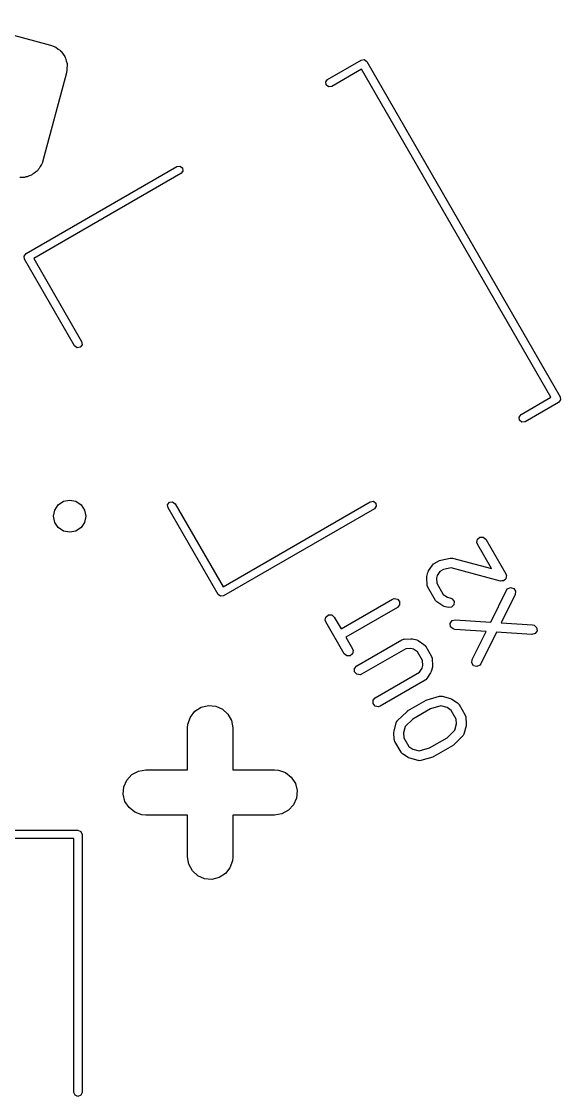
# Model space of a CAD drawing. Extents: x -11.4 to 11.4, y -11.5 to 9.
# Drawn here: x 3.07 to 11.43, y -7.71 to 8.95 of the extents above; entities that cross this region are included whole.
import ezdxf

# ---------------------------------------------------------------- set-up
doc = ezdxf.new("R2010")
doc.units = 0
doc.layers.add('BLACK', color=7, linetype='CONTINUOUS')

msp = doc.modelspace()

# ---------------------------------------------------------------- linework, layer by layer
at = {"layer": 'BLACK', "linetype": 'CONTINUOUS'}
for p, q in [((2.15867, 8.9505), (3.5247, 8.58447)), ((3.5247, 8.58447), (3.58147, 8.56386)), ((3.58147, 8.56386), (3.59291, 8.55605)), ((3.59291, 8.55605), (3.60593, 8.55132)), ((3.60593, 8.55132), (3.64012, 8.52379)), ((3.64012, 8.52379), (3.67636, 8.49902)), ((3.67636, 8.49902), (3.68465, 8.48792)), ((3.68465, 8.48792), (3.69544, 8.47923)), ((3.69544, 8.47923), (3.71887, 8.4421)), ((3.71887, 8.4421), (3.74513, 8.40693)), ((3.74513, 8.40693), (3.74937, 8.39374)), ((3.74937, 8.39374), (3.75676, 8.38203)), ((3.75676, 8.38203), (3.7669, 8.33931)), ((3.7669, 8.33931), (3.78036, 8.29753)), ((7.82132, 8.05307), (8.34094, 8.35307)), ((8.34094, 8.35307), (8.38912, 8.35941)), ((8.38912, 8.35941), (8.42768, 8.32983)), ((3.77353, 8.1696), (3.77219, 8.15581)), ((3.77825, 8.18262), (3.77353, 8.1696)), ((3.77906, 8.2265), (3.77825, 8.18262)), ((3.7833, 8.2702), (3.77906, 8.2265)), ((3.78036, 8.29753), (3.7801, 8.28368)), ((3.7801, 8.28368), (3.7833, 8.2702)), ((8.34945, 8.21133), (7.88482, 7.94308)), ((11.2859, 3.12517), (8.34945, 8.21133)), ((8.42768, 8.32983), (11.4277, 3.13367)), ((3.77219, 8.15581), (3.40616, 6.78979)), ((7.79174, 8.01451), (7.82132, 8.05307)), ((7.79808, 7.96633), (7.79174, 8.01451)), ((7.83664, 7.93674), (7.79808, 7.96633)), ((7.88482, 7.94308), (7.83664, 7.93674)), ((3.14479, 5.35307), (5.48306, 6.70307)), ((3.34907, 6.6717), (3.33317, 6.65637)), ((3.36538, 6.7035), (3.34907, 6.6717)), ((3.38555, 6.73301), (3.36538, 6.7035)), ((3.39775, 6.76661), (3.38555, 6.73301)), ((3.40152, 6.77396), (3.39775, 6.76661)), ((3.40225, 6.77901), (3.40152, 6.77396)), ((3.40616, 6.78979), (3.40225, 6.77901)), ((5.48306, 6.70307), (5.53124, 6.70941)), ((5.53124, 6.70941), (5.5698, 6.67983)), ((5.5698, 6.67983), (5.57614, 6.63164)), ((3.08348, 6.53478), (3.04794, 6.53095)), ((3.11922, 6.53413), (3.08348, 6.53478)), ((3.14025, 6.5409), (3.11922, 6.53413)), ((3.16221, 6.54327), (3.14025, 6.5409)), ((3.19459, 6.5584), (3.16221, 6.54327)), ((3.22861, 6.56936), (3.19459, 6.5584)), ((3.24632, 6.58258), (3.22861, 6.56936)), ((3.26633, 6.59193), (3.24632, 6.58258)), ((5.54656, 6.59308), (3.26328, 5.27483)), ((3.29206, 6.61674), (3.26633, 6.59193)), ((3.3207, 6.63812), (3.29206, 6.61674)), ((3.33317, 6.65637), (3.3207, 6.63812)), ((5.57614, 6.63164), (5.54656, 6.59308)), ((3.1152, 5.31451), (3.14479, 5.35307)), ((3.12154, 5.26633), (3.1152, 5.31451)), ((3.89654, 3.92399), (3.12154, 5.26633)), ((3.26328, 5.27483), (4.00653, 3.98749)), ((3.9351, 3.8944), (3.89654, 3.92399)), ((3.98329, 3.90074), (3.9351, 3.8944)), ((4.01287, 3.9393), (3.98329, 3.90074)), ((4.00653, 3.98749), (4.01287, 3.9393)), ((10.8213, 2.85692), (11.2859, 3.12517)), ((11.4044, 3.04693), (10.8848, 2.74693)), ((11.434, 3.08549), (11.4044, 3.04693)), ((11.4277, 3.13367), (11.434, 3.08549)), ((10.7917, 2.81836), (10.8213, 2.85692)), ((10.7981, 2.77017), (10.7917, 2.81836)), ((10.8366, 2.74059), (10.7981, 2.77017)), ((10.8848, 2.74693), (10.8366, 2.74059)), ((3.64402, 1.45896), (3.72513, 1.51315)), ((3.72513, 1.51315), (3.8208, 1.53218)), ((3.8208, 1.53218), (3.91647, 1.51315)), ((3.91647, 1.51315), (3.99758, 1.45896)), ((5.36979, 1.49926), (5.41797, 1.5056)), ((5.41797, 1.5056), (5.45653, 1.47601)), ((6.19978, 0.188667), (8.48306, 1.50692)), ((8.48306, 1.50692), (8.53124, 1.51326)), ((8.53124, 1.51326), (8.5698, 1.48367)), ((3.5708, 1.28218), (3.58983, 1.37785)), ((3.58983, 1.37785), (3.64402, 1.45896)), ((3.99758, 1.45896), (4.05177, 1.37785)), ((4.05177, 1.37785), (4.0708, 1.28218)), ((5.3402, 1.4607), (5.36979, 1.49926)), ((5.34654, 1.41251), (5.3402, 1.4607)), ((6.12154, 0.070176), (5.34654, 1.41251)), ((5.45653, 1.47601), (6.19978, 0.188667)), ((8.54656, 1.39693), (6.20829, 0.046931)), ((8.57614, 1.43549), (8.54656, 1.39693)), ((8.5698, 1.48367), (8.57614, 1.43549)), ((3.58983, 1.18651), (3.5708, 1.28218)), ((3.64402, 1.1054), (3.58983, 1.18651)), ((4.05177, 1.18651), (3.99758, 1.1054)), ((4.0708, 1.28218), (4.05177, 1.18651)), ((3.72513, 1.05121), (3.64402, 1.1054)), ((3.8208, 1.03218), (3.72513, 1.05121)), ((3.91647, 1.05121), (3.8208, 1.03218)), ((3.99758, 1.1054), (3.91647, 1.05121)), ((10.137, 0.872996), (10.1459, 0.923519)), ((10.1459, 0.848519), (10.137, 0.872996)), ((10.1459, 0.923519), (10.1852, 0.956497)), ((10.3649, 0.469215), (10.1459, 0.848519)), ((10.1852, 0.956497), (10.2365, 0.956496)), ((10.2365, 0.956496), (10.2758, 0.923519)), ((10.2758, 0.923519), (10.5853, 0.387408)), ((9.38849, 0.433723), (9.44716, 0.522581)), ((9.44716, 0.522581), (9.46507, 0.541496)), ((9.46507, 0.541496), (9.46937, 0.542774)), ((9.46937, 0.542774), (9.47225, 0.546209)), ((9.47225, 0.546209), (9.55473, 0.593828)), ((9.55473, 0.593828), (9.5758, 0.601497)), ((9.5758, 0.601497), (9.57719, 0.602353)), ((9.57719, 0.602353), (9.72472, 0.632542)), ((9.72472, 0.632542), (9.75076, 0.633254)), ((9.75076, 0.633254), (9.7547, 0.631118)), ((9.7547, 0.631118), (9.75917, 0.631509)), ((9.75917, 0.631509), (10.3649, 0.469215)), ((9.35879, 0.322856), (9.36135, 0.345132)), ((9.36121, 0.346762), (9.37864, 0.411811)), ((9.36135, 0.345132), (9.36121, 0.346762)), ((9.37864, 0.411811), (9.38811, 0.432133)), ((9.38811, 0.432133), (9.38849, 0.433723)), ((9.52038, 0.361231), (9.50925, 0.319695)), ((9.56258, 0.425157), (9.52038, 0.361231)), ((9.61919, 0.457839), (9.56258, 0.425157)), ((9.73745, 0.482039), (9.61919, 0.457839)), ((10.5009, 0.277464), (9.73745, 0.482039)), ((10.5853, 0.387408), (10.5909, 0.372023)), ((10.5903, 0.340699), (10.5883, 0.318211)), ((10.5942, 0.362931), (10.5903, 0.340699)), ((10.5909, 0.372023), (10.5928, 0.369319)), ((10.5928, 0.369319), (10.5926, 0.367305)), ((10.5926, 0.367305), (10.5942, 0.362931)), ((9.36517, 0.216568), (9.35879, 0.322856)), ((9.36695, 0.212455), (9.36517, 0.216568)), ((9.36617, 0.208039), (9.36695, 0.212455)), ((9.37508, 0.183562), (9.36617, 0.208039)), ((9.49413, -0.022635), (9.37508, 0.183562)), ((9.50925, 0.319695), (9.51384, 0.24323)), ((9.51384, 0.24323), (9.61518, 0.067699)), ((10.5234, 0.279431), (10.5009, 0.277464)), ((10.546, 0.279431), (10.5234, 0.279431)), ((10.5486, 0.281636), (10.546, 0.279431)), ((10.552, 0.281935), (10.5486, 0.281636)), ((10.568, 0.297898), (10.552, 0.281935)), ((10.5853, 0.312408), (10.568, 0.297898)), ((10.5859, 0.315786), (10.5853, 0.312408)), ((10.5883, 0.318211), (10.5859, 0.315786)), ((10.6114, 0.156704), (10.6584, 0.177316)), ((10.6584, 0.177316), (10.7076, 0.162909)), ((6.12154, 0.070174), (6.12154, 0.070176)), ((6.1601, 0.040588), (6.12154, 0.070174)), ((6.20829, 0.046931), (6.1601, 0.040588)), ((8.83046, -0.001592), (8.85494, 0.007317)), ((8.85494, 0.007317), (8.90546, -0.001592)), ((9.61518, 0.067699), (9.67911, 0.025491)), ((9.67911, 0.025491), (9.7324, 0.011211)), ((9.7324, 0.011211), (9.75601, 0.000203)), ((9.75601, 0.000203), (9.78543, -0.041822)), ((10.3518, -0.358139), (10.596, 0.135714)), ((10.7304, 0.06923), (10.5139, -0.368598)), ((10.596, 0.135714), (10.6114, 0.156704)), ((10.7076, 0.162909), (10.7361, 0.120222)), ((10.7361, 0.120222), (10.7304, 0.06923)), ((8.02939, -0.464092), (8.83046, -0.001592)), ((8.90546, -0.131496), (8.10439, -0.593996)), ((8.90546, -0.001592), (8.93844, -0.040892)), ((8.93844, -0.092195), (8.90546, -0.131496)), ((8.93844, -0.040892), (8.93844, -0.092195)), ((9.49756, -0.025517), (9.49413, -0.022635)), ((9.49884, -0.029815), (9.49756, -0.025517)), ((9.51776, -0.047724), (9.49884, -0.029815)), ((9.60662, -0.106392), (9.51776, -0.047724)), ((9.60821, -0.106772), (9.60662, -0.106392)), ((9.62853, -0.116247), (9.60821, -0.106772)), ((9.69358, -0.133677), (9.62853, -0.116247)), ((9.74468, -0.129206), (9.69358, -0.133677)), ((9.78096, -0.09293), (9.74468, -0.129206)), ((9.78543, -0.041822), (9.78096, -0.09293)), ((7.78522, -0.332131), (7.79413, -0.281608)), ((7.79413, -0.356608), (7.78522, -0.332131)), ((7.79413, -0.281608), (7.83343, -0.24863)), ((7.83343, -0.24863), (7.88473, -0.248631)), ((7.88473, -0.248631), (7.92403, -0.281608)), ((7.92403, -0.281608), (8.02939, -0.464092)), ((9.75277, -0.33709), (9.802, -0.322682)), ((9.802, -0.322682), (10.3518, -0.358139)), ((8.07984, -0.85148), (7.79413, -0.356608)), ((9.72431, -0.379776), (9.75277, -0.33709)), ((9.72994, -0.430769), (9.72431, -0.379776)), ((9.76704, -0.466207), (9.72994, -0.430769)), ((9.79235, -0.472372), (9.76704, -0.466207)), ((10.2798, -0.503807), (9.79235, -0.472372)), ((10.5139, -0.368598), (11.0014, -0.400033)), ((11.0014, -0.400033), (11.0267, -0.406197)), ((11.0267, -0.406197), (11.0638, -0.441635)), ((11.0694, -0.492628), (11.0409, -0.535314)), ((11.0638, -0.441635), (11.0694, -0.492628)), ((8.10439, -0.593996), (8.20975, -0.77648)), ((8.27396, -1.0377), (8.97503, -0.632941)), ((8.97503, -0.632941), (8.99951, -0.624032)), ((8.99951, -0.624032), (9.00392, -0.624811)), ((9.00392, -0.624811), (9.00804, -0.623028)), ((9.00804, -0.623028), (9.11432, -0.616649)), ((9.11432, -0.616649), (9.1366, -0.619212)), ((9.1366, -0.619212), (9.13823, -0.619069)), ((9.13823, -0.619069), (9.20328, -0.636498)), ((9.20328, -0.636498), (9.2236, -0.645976)), ((9.2236, -0.645976), (9.22519, -0.646355)), ((9.22519, -0.646355), (9.31405, -0.705024)), ((10.0633, -0.941635), (10.2798, -0.503807)), ((10.4419, -0.514265), (10.1977, -1.00812)), ((10.9917, -0.549722), (10.4419, -0.514265)), ((11.0409, -0.535314), (10.9917, -0.549722)), ((8.20975, -0.77648), (8.21866, -0.800957)), ((8.21866, -0.800957), (8.20975, -0.85148)), ((9.0347, -0.771697), (8.34896, -1.16761)), ((9.11116, -0.767108), (9.0347, -0.771697)), ((9.1527, -0.778239), (9.11116, -0.767108)), ((9.21662, -0.820444), (9.1527, -0.778239)), ((9.29416, -0.954738), (9.21662, -0.820444)), ((9.31405, -0.705024), (9.33296, -0.722932)), ((9.33296, -0.722932), (9.33424, -0.72723)), ((9.33424, -0.72723), (9.33768, -0.730112)), ((9.33768, -0.730112), (9.43291, -0.89507)), ((8.11914, -0.884457), (8.07984, -0.85148)), ((8.17045, -0.884458), (8.11914, -0.884457)), ((8.20975, -0.85148), (8.17045, -0.884458)), ((9.29875, -1.0312), (9.29416, -0.954738)), ((9.43291, -0.89507), (9.44182, -0.919547)), ((9.44182, -0.919547), (9.44104, -0.923963)), ((9.44104, -0.923963), (9.44283, -0.928076)), ((9.44283, -0.928076), (9.44921, -1.03436)), ((10.0576, -0.992627), (10.0633, -0.941635)), ((10.0861, -1.03531), (10.0576, -0.992627)), ((8.24099, -1.077), (8.27396, -1.0377)), ((8.24099, -1.12831), (8.24099, -1.077)), ((8.27396, -1.16761), (8.24099, -1.12831)), ((8.55968, -1.53258), (9.24541, -1.13667)), ((9.24541, -1.13667), (9.28762, -1.07274)), ((9.28762, -1.07274), (9.29875, -1.0312)), ((9.4195, -1.14523), (9.36083, -1.23409)), ((9.41988, -1.14364), (9.4195, -1.14523)), ((9.42936, -1.12332), (9.41988, -1.14364)), ((9.44679, -1.05827), (9.42936, -1.12332)), ((9.44921, -1.03436), (9.44664, -1.05664)), ((9.44664, -1.05664), (9.44679, -1.05827)), ((10.1353, -1.04972), (10.0861, -1.03531)), ((10.1823, -1.02911), (10.1353, -1.04972)), ((10.1977, -1.00812), (10.1823, -1.02911)), ((8.32448, -1.17652), (8.27396, -1.16761)), ((8.34896, -1.16761), (8.32448, -1.17652)), ((9.33574, -1.25772), (8.63468, -1.66248)), ((9.33863, -1.25428), (9.33574, -1.25772)), ((9.34292, -1.253), (9.33863, -1.25428)), ((9.36083, -1.23409), (9.34292, -1.253)), ((5.861, -1.67878), (5.97254, -1.65108)), ((5.97254, -1.65108), (6.08704, -1.66099)), ((6.08704, -1.66099), (6.19216, -1.70747)), ((8.5267, -1.57188), (8.55968, -1.53258)), ((8.5267, -1.62318), (8.5267, -1.57188)), ((8.55968, -1.66248), (8.5267, -1.62318)), ((8.6102, -1.67139), (8.55968, -1.66248)), ((8.63468, -1.66248), (8.6102, -1.67139)), ((9.06264, -1.73706), (9.35131, -1.57039)), ((9.35131, -1.57039), (9.36538, -1.56527)), ((9.36538, -1.56527), (9.36819, -1.56324)), ((9.36819, -1.56324), (9.55695, -1.50924)), ((9.57823, -1.65917), (9.41831, -1.70492)), ((9.55695, -1.50924), (9.58286, -1.50653)), ((9.67651, -1.6855), (9.57823, -1.65917)), ((9.58286, -1.50653), (9.58962, -1.50955)), ((9.58962, -1.50955), (9.59699, -1.5089)), ((9.59699, -1.5089), (9.72709, -1.54376)), ((9.72709, -1.54376), (9.74741, -1.55324)), ((9.74741, -1.55324), (9.749, -1.55362)), ((9.749, -1.55362), (9.83786, -1.61229)), ((9.83786, -1.61229), (9.85677, -1.6302)), ((9.85677, -1.6302), (9.85805, -1.6345)), ((9.85805, -1.6345), (9.86149, -1.63738)), ((9.86149, -1.63738), (9.95672, -1.80233)), ((5.65521, -1.93982), (5.69329, -1.83138)), ((5.69329, -1.83138), (5.76445, -1.74113)), ((5.76445, -1.74113), (5.861, -1.67878)), ((6.19216, -1.70747), (6.27655, -1.78548)), ((6.27655, -1.78548), (6.33113, -1.88663)), ((8.90686, -1.88457), (9.048, -1.7481)), ((9.048, -1.7481), (9.06041, -1.73972)), ((9.06041, -1.73972), (9.06264, -1.73706)), ((9.41831, -1.70492), (9.14563, -1.86235)), ((9.74044, -1.72771), (9.67651, -1.6855)), ((9.81797, -1.862), (9.74044, -1.72771)), ((9.95672, -1.80233), (9.96563, -1.82681)), ((9.96563, -1.82681), (9.96486, -1.83123)), ((9.96486, -1.83123), (9.96664, -1.83534)), ((5.65, -2), (5.65521, -1.93982)), ((6.33113, -1.88663), (6.35, -2)), ((8.85168, -2.04918), (8.88654, -1.91908)), ((8.88654, -1.91908), (8.89755, -1.89547)), ((8.89755, -1.89547), (8.90362, -1.89123)), ((8.90362, -1.89123), (8.90686, -1.88457)), ((9.02606, -1.97797), (8.99972, -2.07625)), ((9.14563, -1.86235), (9.02606, -1.97797)), ((9.79623, -2.03674), (9.82256, -1.93847)), ((9.82256, -1.93847), (9.81797, -1.862)), ((9.9706, -1.96553), (9.93574, -2.09563)), ((9.96664, -1.83534), (9.97302, -1.94163)), ((9.97302, -1.94163), (9.97045, -1.96391)), ((9.97045, -1.96391), (9.9706, -1.96553)), ((5.65, -2.65), (5.65, -2)), ((6.35, -2), (6.35, -2.65)), ((8.84926, -2.07308), (8.85183, -2.05081)), ((8.85564, -2.17937), (8.84926, -2.07308)), ((8.85183, -2.05081), (8.85168, -2.04918)), ((8.99972, -2.07625), (9.00431, -2.15271)), ((9.00431, -2.15271), (9.08185, -2.287)), ((9.40397, -2.30979), (9.67665, -2.15236)), ((9.67665, -2.15236), (9.79623, -2.03674)), ((9.91543, -2.13014), (9.77428, -2.26661)), ((9.91867, -2.12348), (9.91543, -2.13014)), ((9.92473, -2.11924), (9.91867, -2.12348)), ((9.93574, -2.09563), (9.92473, -2.11924)), ((8.85743, -2.18348), (8.85564, -2.17937)), ((8.85665, -2.1879), (8.85743, -2.18348)), ((8.86556, -2.21238), (8.85665, -2.1879)), ((8.96079, -2.37733), (8.86556, -2.21238)), ((9.08185, -2.287), (9.14577, -2.32921)), ((9.14577, -2.32921), (9.24405, -2.35554)), ((9.24405, -2.35554), (9.40397, -2.30979)), ((9.75964, -2.27765), (9.47097, -2.44432)), ((9.76187, -2.27499), (9.75964, -2.27765)), ((9.77428, -2.26661), (9.76187, -2.27499)), ((8.96423, -2.38022), (8.96079, -2.37733)), ((8.96551, -2.38451), (8.96423, -2.38022)), ((8.98442, -2.40242), (8.96551, -2.38451)), ((9.07328, -2.46109), (8.98442, -2.40242)), ((9.07487, -2.46147), (9.07328, -2.46109)), ((9.0952, -2.47095), (9.07487, -2.46147)), ((9.22529, -2.50581), (9.0952, -2.47095)), ((9.4541, -2.45147), (9.26533, -2.50547)), ((9.4569, -2.44943), (9.4541, -2.45147)), ((9.47097, -2.44432), (9.4569, -2.44943)), ((4.88663, -2.66887), (5, -2.65)), ((5, -2.65), (5.65, -2.65)), ((6.35, -2.65), (7, -2.65)), ((7, -2.65), (7.06018, -2.65521)), ((7.06018, -2.65521), (7.16861, -2.69329)), ((9.23266, -2.50516), (9.22529, -2.50581)), ((9.23942, -2.50818), (9.23266, -2.50516)), ((9.26533, -2.50547), (9.23942, -2.50818)), ((4.661, -2.91296), (4.70747, -2.80784)), ((4.70747, -2.80784), (4.78548, -2.72345)), ((4.78548, -2.72345), (4.88663, -2.66887)), ((7.16861, -2.69329), (7.25887, -2.76445)), ((7.25887, -2.76445), (7.32121, -2.861)), ((4.65108, -3.02746), (4.661, -2.91296)), ((7.32121, -2.861), (7.34892, -2.97254)), ((7.34892, -2.97254), (7.339, -3.08704)), ((4.67879, -3.139), (4.65108, -3.02746)), ((4.74113, -3.23555), (4.67879, -3.139)), ((7.339, -3.08704), (7.29253, -3.19216)), ((4.83139, -3.30671), (4.74113, -3.23555)), ((4.93982, -3.34479), (4.83139, -3.30671)), ((7.11337, -3.33113), (7, -3.35)), ((7.21452, -3.27655), (7.11337, -3.33113)), ((7.29253, -3.19216), (7.21452, -3.27655)), ((5, -3.35), (4.93982, -3.34479)), ((5.65, -3.35), (5, -3.35)), ((5.65, -4), (5.65, -3.35)), ((7, -3.35), (6.35, -3.35)), ((6.35, -3.35), (6.35, -4)), ((1.9, -3.5865), (3.95, -3.5865)), ((3.95, -3.5865), (3.9949, -3.6051)), ((3.9949, -3.6051), (4.0135, -3.65)), ((4.0135, -3.65), (4.0135, -7.65)), ((3.8865, -3.7135), (1.9, -3.7135)), ((3.8865, -7.65), (3.8865, -3.7135)), ((5.66887, -4.11337), (5.65, -4)), ((5.72345, -4.21452), (5.66887, -4.11337)), ((6.34479, -4.06018), (6.30671, -4.16861)), ((6.35, -4), (6.34479, -4.06018)), ((5.80784, -4.29253), (5.72345, -4.21452)), ((5.91296, -4.339), (5.80784, -4.29253)), ((6.139, -4.32121), (6.02746, -4.34892)), ((6.23555, -4.25887), (6.139, -4.32121)), ((6.30671, -4.16861), (6.23555, -4.25887)), ((6.02746, -4.34892), (5.91296, -4.339)), ((3.9051, -7.6949), (3.8865, -7.65)), ((4.0135, -7.65), (3.9949, -7.6949)), ((3.95, -7.7135), (3.9051, -7.6949)), ((3.9949, -7.6949), (3.95, -7.7135))]:
    msp.add_line(p, q, dxfattribs=at)

doc.saveas('drawing.dxf')
